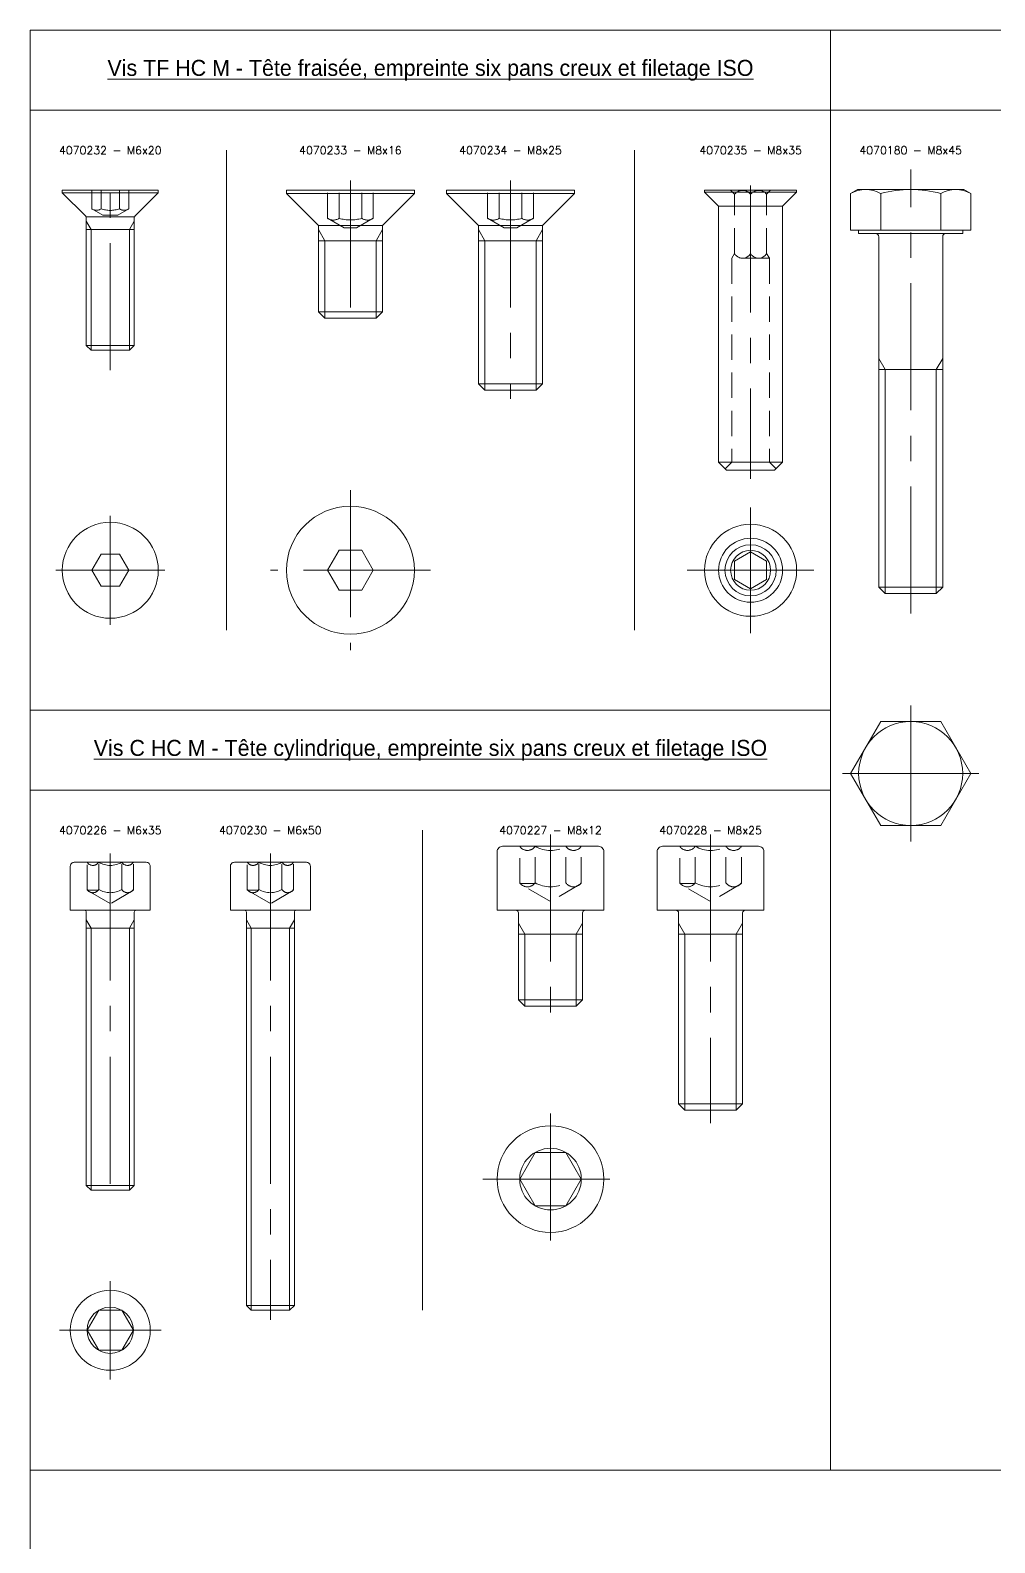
# Model space of a CAD drawing. Header units: millimetres. Extents: x 1459 to 16731, y 971 to 8404.
# Drawn here: x 5484.5 to 5605, y 2267.4 to 2456.5 of the extents above; entities that cross this region are included whole.
import ezdxf

# ---------------------------------------------------------------- set-up
doc = ezdxf.new("R2010")
doc.units = ezdxf.units.MM
doc.header["$LTSCALE"] = 0.5
doc.linetypes.add('CENTER', pattern=[50.8, 31.75, -6.35, 6.35, -6.35])
doc.linetypes.add('HIDDEN', pattern=[9.525, 6.35, -3.175])
doc.layers.get('0').update_dxf_attribs({"lineweight": 20})
doc.layers.add('Quincaillerie', color=150, linetype='Continuous', lineweight=20)
doc.styles.add('SBS_BLOCKNAME', font='simplex.shx', dxfattribs={"height": 1})
doc.styles.add('SBS_IPTXT', font='ERASLGHT.TTF', dxfattribs={"height": 4})

# ---------------------------------------------------------------- blocks, each defined once
blk = doc.blocks.new('4070232')
at = {"lineweight": 18}
blk.add_line((3, -3.3), (-3, -3.3), dxfattribs=at)
at = {"color": 1, "linetype": 'CENTER', "lineweight": 18}
blk.add_lwpolyline([(0, -22.5), (0, 2.5)], dxfattribs=at)
at = {"lineweight": 18}
blk.add_lwpolyline([(-6, 0), (-6, -0.3), (-3.09, -3.21, -0.198912), (-3, -3.42), (-3, -19.4), (-2.4, -20), (2.4, -20), (3, -19.4), (3, -3.42, -0.198912), (3.09, -3.21), (6, -0.3), (6, 0)], format="xyb", close=True, dxfattribs=at)
at = {"linetype": 'HIDDEN', "lineweight": 18}
for points in [[(-2.31, -2.3), (-2.31, 0)], [(-1.15, -2.3), (-1.15, 0)], [(1.15, -2.3), (1.15, 0)], [(2.31, -2.3), (2.31, 0)], [(-2.31, -2.3), (-0.93, -3.1), (0.93, -3.1), (2.31, -2.3)]]:
    blk.add_lwpolyline(points, dxfattribs=at)
at = {"lineweight": 18}
for points in [[(6, -0.3), (-6, -0.3)], [(-3, -3.86), (-2.4, -4.9), (-2.4, -20)], [(3, -4.9), (-3, -4.9)], [(3, -3.86), (2.4, -4.9), (2.4, -20)], [(3, -19.4), (-3, -19.4)]]:
    blk.add_lwpolyline(points, dxfattribs=at)
at = {"linetype": 'HIDDEN', "lineweight": 18}
for centre, radius, start, end in [((-1.73, -1.56), 0.941, 232.1308, 307.8692), ((0, 0.96), 3.47, 250.534, 289.466), ((1.73, -1.56), 0.941, 232.1308, 307.8692)]:
    blk.add_arc(centre, radius, start, end, dxfattribs=at)
blk = doc.blocks.new('4070232_T')
at = {"color": 1, "linetype": 'CENTER', "lineweight": 18}
for points in [[(0, -6.8), (0, 6.8)], [(6.8, 0), (-6.8, 0)]]:
    blk.add_lwpolyline(points, dxfattribs=at)
at = {"lineweight": 18}
blk.add_lwpolyline([(-1.15, -2), (1.15, -2), (2.31, 0), (1.15, 2), (-1.15, 2), (-2.31, 0)], close=True, dxfattribs=at)
blk.add_circle((0, 0), 6, dxfattribs=at)
blk = doc.blocks.new('4070233')
for p, q in [((-8, -0.4), (-8, 0)), ((8, 0), (-8, 0)), ((8, -0.4), (8, 0)), ((8, -0.4), (-8, -0.4)), ((-4, -4.4), (-8, -0.4)), ((4, -4.4), (8, -0.4)), ((4, -4.4), (-4, -4.4)), ((-4, -4.4), (-4, -15.2)), ((-3.2, -6.3), (-4, -4.91)), ((3.2, -6.3), (4, -4.91)), ((4, -4.4), (4, -15.2)), ((4, -6.3), (-4, -6.3)), ((-3.2, -6.3), (-3.2, -16)), ((3.2, -6.3), (3.2, -16)), ((4, -15.2), (-4, -15.2)), ((-4, -15.2), (-3.2, -16)), ((3.2, -16), (-3.2, -16)), ((3.2, -16), (4, -15.2))]:
    blk.add_line(p, q)
at = {"linetype": 'HIDDEN'}
for p, q in [((-2.86, -3.5), (-2.86, 0)), ((-1.42, -3.5), (-1.42, 0)), ((1.42, -3.5), (1.42, 0)), ((2.86, -3.5), (2.86, 0)), ((-2.86, -3.5), (-0.78, -4.7)), ((2.86, -3.5), (0.78, -4.7)), ((0.78, -4.7), (-0.78, -4.7))]:
    blk.add_line(p, q, dxfattribs=at)
at = {"color": 1, "linetype": 'CENTER'}
blk.add_line((0, 1.23), (0, -17.07), dxfattribs=at)
at = {"linetype": 'HIDDEN'}
for centre, radius, start, end in [((-2.14, -2.42), 1.3, 236.2793, 303.7207), ((0, 1.14), 4.85, 253.0256, 286.9744), ((2.14, -2.42), 1.3, 236.2793, 303.7207)]:
    blk.add_arc(centre, radius, start, end, dxfattribs=at)
blk = doc.blocks.new('4070233_T')
at = {"color": 1, "linetype": 'CENTER'}
for p, q in [((0, 10), (0, -10)), ((10, 0), (-10, 0))]:
    blk.add_line(p, q, dxfattribs=at)
for p, q in [((-2.86, 0), (-1.42, 2.5)), ((1.42, 2.5), (-1.42, 2.5)), ((2.86, 0), (1.42, 2.5)), ((-2.86, 0), (-1.42, -2.5)), ((2.86, 0), (1.42, -2.5)), ((1.42, -2.5), (-1.42, -2.5))]:
    blk.add_line(p, q)
blk.add_circle((0, 0), 8)
blk = doc.blocks.new('4070234')
for p, q in [((-8, -0.4), (-8, 0)), ((8, 0), (-8, 0)), ((8, -0.4), (8, 0)), ((8, -0.4), (-8, -0.4)), ((-4, -4.4), (-8, -0.4)), ((4, -4.4), (8, -0.4)), ((4, -4.4), (-4, -4.4)), ((-4, -4.4), (-4, -24.2)), ((-3.2, -6.3), (-4, -4.91)), ((3.2, -6.3), (4, -4.91)), ((4, -4.4), (4, -24.2)), ((4, -6.3), (-4, -6.3)), ((-3.2, -6.3), (-3.2, -25)), ((3.2, -6.3), (3.2, -25)), ((4, -24.2), (-4, -24.2)), ((-4, -24.2), (-3.2, -25)), ((3.2, -25), (4, -24.2)), ((3.2, -25), (-3.2, -25))]:
    blk.add_line(p, q)
at = {"linetype": 'HIDDEN'}
for p, q in [((-2.86, -3.5), (-2.86, 0)), ((-1.42, -3.5), (-1.42, 0)), ((1.42, -3.5), (1.42, 0)), ((2.86, -3.5), (2.86, 0)), ((-2.86, -3.5), (-0.78, -4.7)), ((2.86, -3.5), (0.78, -4.7)), ((0.78, -4.7), (-0.78, -4.7))]:
    blk.add_line(p, q, dxfattribs=at)
at = {"color": 1, "linetype": 'CENTER'}
blk.add_line((0, 1.23), (0, -26.07), dxfattribs=at)
at = {"linetype": 'HIDDEN'}
for centre, radius, start, end in [((-2.14, -2.42), 1.3, 236.2793, 303.7207), ((0, 1.14), 4.85, 253.0256, 286.9744), ((2.14, -2.42), 1.3, 236.2793, 303.7207)]:
    blk.add_arc(centre, radius, start, end, dxfattribs=at)
blk = doc.blocks.new('4070235')
at = {"linetype": 'HIDDEN'}
for p, q in [((-2, -0.5), (-2.5, 0)), ((2, -0.5), (2.5, 0)), ((-2, -7.89), (-2, -0.5)), ((0, -7.89), (0, -0.5)), ((2, -7.89), (2, -0.5)), ((-2.35, -8.5), (-2, -7.89)), ((2.35, -8.5), (-2.35, -8.5)), ((-2.35, -8.5), (-2.35, -34)), ((2.35, -8.5), (2, -7.89)), ((2.35, -8.5), (2.35, -34)), ((-2.35, -34), (-3.18, -34.83)), ((2.35, -34), (3.18, -34.83))]:
    blk.add_line(p, q, dxfattribs=at)
at = {"color": 1, "linetype": 'CENTER'}
blk.add_line((0, 0.61), (0, -36.07), dxfattribs=at)
for p, q in [((5.75, -0.25), (-5.75, -0.25)), ((4, -2), (-4, -2)), ((4, -34), (-4, -34))]:
    blk.add_line(p, q)
blk.add_lwpolyline([(-5.75, 0), (5.75, 0), (5.75, -0.25), (4, -2), (4, -34), (3, -35), (-3, -35), (-4, -34), (-4, -2), (-5.75, -0.25)], close=True)
at = {"linetype": 'HIDDEN'}
for centre, radius, start, end in [((-1, -1.27), 1.26, 37.472, 142.528), ((1, -1.27), 1.26, 37.472, 142.528), ((-1, -7.37), 1.13, 207.7539, 332.2461), ((1, -7.37), 1.13, 207.7539, 332.2461)]:
    blk.add_arc(centre, radius, start, end, dxfattribs=at)
blk = doc.blocks.new('4070235_T')
at = {"color": 1, "linetype": 'CENTER'}
for p, q in [((0, 7.84), (0, -7.84)), ((7.92, 0), (-7.92, 0))]:
    blk.add_line(p, q, dxfattribs=at)
blk.add_lwpolyline([(-2, 1.15), (-2, -1.15), (0, -2.3), (2, -1.15), (2, 1.15), (0, 2.3)], close=True)
for radius in [5.75, 4, 3.2, 2.5]:
    blk.add_circle((0, 0), radius)
blk = doc.blocks.new('4070226')
blk.add_lwpolyline([(5, 0), (-5, 0), (-5, 5.5, -0.414214), (-4.5, 6), (4.5, 6, -0.414214), (5, 5.5)], format="xyb", close=True)
at = {"linetype": 'HIDDEN'}
for points in [[(2.89, 2.5), (0, 0.83), (-2.89, 2.5), (-2.89, 6)], [(-1.44, 2.59), (-1.44, 6)], [(1.44, 2.59), (1.44, 6)], [(2.89, 2.59), (2.89, 6)], [(-1.44, 2.5), (-2.89, 2.5)]]:
    blk.add_lwpolyline(points, dxfattribs=at)
for points in [[(-2.89, 6, 0.535203), (-1.44, 6, 0.267601), (1.44, 6, 0.535203), (2.89, 6, 0.535203)], [(-2.89, 2.59, 0.535203), (-1.44, 2.59, 0.267601), (1.44, 2.59, 0.535203), (2.89, 2.59)]]:
    blk.add_lwpolyline(points, format="xyb", dxfattribs=at)
at = {"color": 1, "linetype": 'CENTER'}
blk.add_lwpolyline([(0, 7.1), (0, -36.2)], dxfattribs=at)
blk.add_lwpolyline([(3.25, 0, 0.414214), (3, -0.25), (3, -34.4), (2.4, -35), (-2.4, -35), (-3, -34.4), (-3, -0.25, 0.414214), (-3.25, 0)], format="xyb")
for points in [[(-3, -1.21), (-2.4, -2.25), (-2.4, -35)], [(3, -1.21), (2.4, -2.25), (2.4, -35)], [(3, -2.25), (-3, -2.25)], [(3, -34.4), (-3, -34.4)]]:
    blk.add_lwpolyline(points)
blk = doc.blocks.new('4070226_T')
at = {"color": 1, "linetype": 'CENTER'}
for points in [[(0, 6.15), (0, -6.15)], [(-6.35, 0), (6.35, 0)]]:
    blk.add_lwpolyline(points, dxfattribs=at)
blk.add_lwpolyline([(-1.44, 2.5), (1.44, 2.5), (2.89, 0), (1.44, -2.5), (-1.44, -2.5), (-2.89, 0)], close=True)
for radius in [5, 2.89]:
    blk.add_circle((0, 0), radius)
blk = doc.blocks.new('4070230')
blk.add_lwpolyline([(5, 0), (-5, 0), (-5, 5.5, -0.414214), (-4.5, 6), (4.5, 6, -0.414214), (5, 5.5)], format="xyb", close=True)
at = {"linetype": 'HIDDEN'}
for points in [[(2.89, 2.5), (0, 0.83), (-2.89, 2.5), (-2.89, 6)], [(-1.44, 2.59), (-1.44, 6)], [(1.44, 2.59), (1.44, 6)], [(2.89, 2.59), (2.89, 6)], [(-1.44, 2.5), (-2.89, 2.5)]]:
    blk.add_lwpolyline(points, dxfattribs=at)
for points in [[(-2.89, 6, 0.535203), (-1.44, 6, 0.267601), (1.44, 6, 0.535203), (2.89, 6, 0.535203)], [(-2.89, 2.59, 0.535203), (-1.44, 2.59, 0.267601), (1.44, 2.59, 0.535203), (2.89, 2.59)]]:
    blk.add_lwpolyline(points, format="xyb", dxfattribs=at)
at = {"color": 1, "linetype": 'CENTER'}
blk.add_lwpolyline([(0, 7.1), (0, -51.2)], dxfattribs=at)
blk.add_lwpolyline([(3.25, 0, 0.414214), (3, -0.25), (3, -49.4), (2.4, -50), (-2.4, -50), (-3, -49.4), (-3, -0.25, 0.414214), (-3.25, 0)], format="xyb")
for points in [[(-3, -1.21), (-2.4, -2.25), (-2.4, -50)], [(3, -1.21), (2.4, -2.25), (2.4, -50)], [(3, -2.25), (-3, -2.25)], [(3, -49.4), (-3, -49.4)]]:
    blk.add_lwpolyline(points)
blk = doc.blocks.new('4070227')
at = {"color": 1, "linetype": 'CENTER'}
blk.add_lwpolyline([(0, 9.47), (0, -13.6)], dxfattribs=at)
blk.add_lwpolyline([(6.67, 0), (-6.67, 0), (-6.67, 7.33, -0.414214), (-6, 8), (6, 8, -0.414214), (6.67, 7.33)], format="xyb", close=True)
at = {"linetype": 'HIDDEN'}
for points in [[(-3.85, 8, 0.535203), (-1.92, 8, 0.267601), (1.92, 8, 0.535203), (3.85, 8, 0.535203)], [(-3.85, 3.45, 0.535203), (-1.92, 3.45, 0.267601), (1.92, 3.45, 0.535203), (3.85, 3.45)]]:
    blk.add_lwpolyline(points, format="xyb", dxfattribs=at)
for points in [[(3.85, 3.33), (0, 1.11), (-3.85, 3.33), (-3.85, 8)], [(-1.92, 3.45), (-1.92, 8)], [(1.92, 3.45), (1.92, 8)], [(3.85, 3.45), (3.85, 8)], [(-1.92, 3.33), (-3.85, 3.33)]]:
    blk.add_lwpolyline(points, dxfattribs=at)
blk.add_lwpolyline([(4.33, 0, 0.414214), (4, -0.33), (4, -11.2), (3.2, -12), (-3.2, -12), (-4, -11.2), (-4, -0.33, 0.414214), (-4.33, 0)], format="xyb")
for points in [[(-4, -1.61), (-3.2, -3), (-3.2, -12)], [(4, -1.61), (3.2, -3), (3.2, -12)], [(4, -3), (-4, -3)], [(4, -11.2), (-4, -11.2)]]:
    blk.add_lwpolyline(points)
blk = doc.blocks.new('4070227_T')
at = {"color": 1, "linetype": 'CENTER'}
for points in [[(0, 8.2), (0, -8.2)], [(-8.47, 0), (8.47, 0)]]:
    blk.add_lwpolyline(points, dxfattribs=at)
blk.add_lwpolyline([(-1.92, 3.33), (1.92, 3.33), (3.85, 0), (1.92, -3.33), (-1.92, -3.33), (-3.85, 0)], close=True)
for radius in [6.67, 3.85]:
    blk.add_circle((0, 0), radius)
blk = doc.blocks.new('4070228')
at = {"color": 1, "linetype": 'CENTER'}
blk.add_lwpolyline([(0, 9.47), (0, -26.6)], dxfattribs=at)
blk.add_lwpolyline([(6.67, 0), (-6.67, 0), (-6.67, 7.33, -0.414214), (-6, 8), (6, 8, -0.414214), (6.67, 7.33)], format="xyb", close=True)
at = {"linetype": 'HIDDEN'}
for points in [[(-3.85, 8, 0.535203), (-1.92, 8, 0.267601), (1.92, 8, 0.535203), (3.85, 8, 0.535203)], [(-3.85, 3.45, 0.535203), (-1.92, 3.45, 0.267601), (1.92, 3.45, 0.535203), (3.85, 3.45)]]:
    blk.add_lwpolyline(points, format="xyb", dxfattribs=at)
for points in [[(3.85, 3.33), (0, 1.11), (-3.85, 3.33), (-3.85, 8)], [(-1.92, 3.45), (-1.92, 8)], [(1.92, 3.45), (1.92, 8)], [(3.85, 3.45), (3.85, 8)], [(-1.92, 3.33), (-3.85, 3.33)]]:
    blk.add_lwpolyline(points, dxfattribs=at)
blk.add_lwpolyline([(4.33, 0, 0.414214), (4, -0.33), (4, -24.2), (3.2, -25), (-3.2, -25), (-4, -24.2), (-4, -0.33, 0.414214), (-4.33, 0)], format="xyb")
for points in [[(-4, -1.61), (-3.2, -3), (-3.2, -25)], [(4, -1.61), (3.2, -3), (3.2, -25)], [(4, -3), (-4, -3)], [(4, -24.2), (-4, -24.2)]]:
    blk.add_lwpolyline(points)
blk = doc.blocks.new('4070180')
at = {"color": 1, "linetype": 'CENTER', "lineweight": 18}
blk.add_lwpolyline([(0, -47.9), (0, 7.6)], dxfattribs=at)
at = {"lineweight": 18}
for points in [[(-7.51, 4.6), (-6.63, 5.1), (6.63, 5.1), (7.51, 4.6)], [(-7.51, 0), (-7.51, 4.6)], [(-3.75, 0), (-3.75, 4.6)], [(3.75, 0), (3.75, 4.6)], [(7.51, 0), (7.51, 4.6)], [(-7.51, 0), (7.51, 0)], [(-6.5, 0), (-6.5, -0.4), (6.5, -0.4), (6.5, 0)], [(-3.2, -45.4), (-3.2, -17.4), (-4, -16.02)], [(3.2, -45.4), (3.2, -17.4), (4, -16.02)], [(4, -17.4), (-4, -17.4)], [(4, -44.61), (-4, -44.61)]]:
    blk.add_lwpolyline(points, dxfattribs=at)
blk.add_lwpolyline([(4.4, -0.4, 0.414214), (4, -0.8), (4, -44.61), (3.2, -45.4), (-3.2, -45.4), (-4, -44.61), (-4, -0.8, 0.414214), (-4.4, -0.4)], format="xyb", dxfattribs=at)
for centre, radius, start, end in [((-5.63, 1.35), 3.75, 59.9755, 120.0245), ((0, -9.15), 14.25, 74.7256, 105.2744), ((5.63, 1.35), 3.75, 59.9755, 120.0245)]:
    blk.add_arc(centre, radius, start, end, dxfattribs=at)
blk = doc.blocks.new('4070180_T')
at = {"color": 1, "linetype": 'CENTER', "lineweight": 18}
for q in [(0, 8.5), (-8.5, 0), (0, -8.5), (8.5, 0)]:
    blk.add_line((0, 0), q, dxfattribs=at)
at = {"lineweight": 18}
for p, q in [((-3.75, 6.5), (-7.51, 0)), ((3.75, 6.5), (-3.75, 6.5)), ((7.51, 0), (3.75, 6.5)), ((-7.51, 0), (-3.75, -6.5)), ((3.75, -6.5), (7.51, 0)), ((-3.75, -6.5), (3.75, -6.5))]:
    blk.add_line(p, q, dxfattribs=at)
blk.add_circle((0, 0), 6.5, dxfattribs=at)

msp = doc.modelspace()

# ---------------------------------------------------------------- linework, layer by layer
at = {"layer": 'Quincaillerie', "lineweight": 20}
for points in [[(5484.51, 2456.46), (5584.51, 2456.46), (5584.51, 2371.46), (5484.51, 2371.46)], [(5484.51, 2446.46), (5584.51, 2446.46), (5584.51, 2456.46), (5484.51, 2456.46)], [(5584.51, 2456.46), (5684.51, 2456.46), (5684.51, 2276.46), (5584.51, 2276.46)], [(5584.51, 2446.46), (5684.51, 2446.46), (5684.51, 2456.46), (5584.51, 2456.46)], [(5484.51, 2371.46), (5584.51, 2371.46), (5584.51, 2276.46), (5484.51, 2276.46)], [(5484.51, 2361.46), (5584.51, 2361.46), (5584.51, 2371.46), (5484.51, 2371.46)], [(5484.51, 2266.46), (5824.51, 2266.46), (5824.51, 2276.46), (5484.51, 2276.46)]]:
    msp.add_lwpolyline(points, close=True, dxfattribs=at)
for points in [[(5509.01, 2441.46), (5509.01, 2381.46)], [(5560.01, 2441.46), (5560.01, 2381.46)], [(5533.51, 2356.46), (5533.51, 2296.46)]]:
    msp.add_lwpolyline(points, dxfattribs=at)

# ---------------------------------------------------------------- block references
for name, p in [('4070232', (5494.51, 2436.46)), ('4070180', (5594.51, 2431.46)), ('4070233', (5524.51, 2436.46)), ('4070234', (5544.51, 2436.46)), ('4070235', (5574.51, 2436.46)), ('4070233_T', (5524.51, 2388.96)), ('4070232_T', (5494.51, 2388.96)), ('4070235_T', (5574.51, 2388.96)), ('4070180_T', (5594.51, 2363.56)), ('4070227', (5549.51, 2346.46)), ('4070228', (5569.51, 2346.46)), ('4070226', (5494.51, 2346.46)), ('4070230', (5514.51, 2346.46)), ('4070227_T', (5549.51, 2312.86)), ('4070226_T', (5494.51, 2293.96))]:
    msp.add_blockref(name, p, dxfattribs=at)

# ---------------------------------------------------------------- texts
for s, width, heights, insert, char_height, attachment_point, style in [('{\\LVis TF HC M - Tête fraisée, empreinte six pans creux et filetage ISO}', 89.7795, [0], (5534.51, 2451.46), 2, 5, 'SBS_IPTXT'), ('4070232 - {\\C1;M6}x20', 14.8851, [0], (5494.51, 2440.96), 1, 8, 'SBS_BLOCKNAME'), ('4070233 - {\\C1;M8}x16', 18.1545, [0], (5524.51, 2440.96), 1, 8, 'SBS_BLOCKNAME'), ('4070234 - M8x25', 19.8267, [0], (5544.51, 2440.96), 1, 8, 'SBS_BLOCKNAME'), ('4070235 - {\\C1;M8}x35', 17.9211, [0], (5574.51, 2440.96), 1, 8, 'SBS_BLOCKNAME'), ('4070180 - M8x45', 20.6507, [0], (5594.51, 2440.96), 1, 8, 'SBS_BLOCKNAME'), ('{\\LVis C HC M - Tête cylindrique, empreinte six pans creux et filetage ISO}', 88.6163, [0], (5534.51, 2366.46), 2, 5, 'SBS_IPTXT'), ('4070226 - {\\C1;M6}x35', 17.7875, [0], (5494.51, 2355.96), 1, 8, 'SBS_BLOCKNAME'), ('4070230 - M6x50', 18.3687, [5.84], (5514.51, 2355.96), 1, 8, 'SBS_BLOCKNAME'), ('4070227 - {\\C1;M8}x12', 20.6507, [0], (5549.51, 2355.96), 1, 8, 'SBS_BLOCKNAME'), ('4070228 - M8x25', 20.6507, [0], (5569.51, 2355.96), 1, 8, 'SBS_BLOCKNAME')]:
    msp.add_mtext_dynamic_manual_height_columns(s, width=width, gutter_width=20, heights=heights, dxfattribs=dict(at, insert=insert, char_height=char_height, attachment_point=attachment_point, style=style))

doc.saveas('drawing.dxf')
